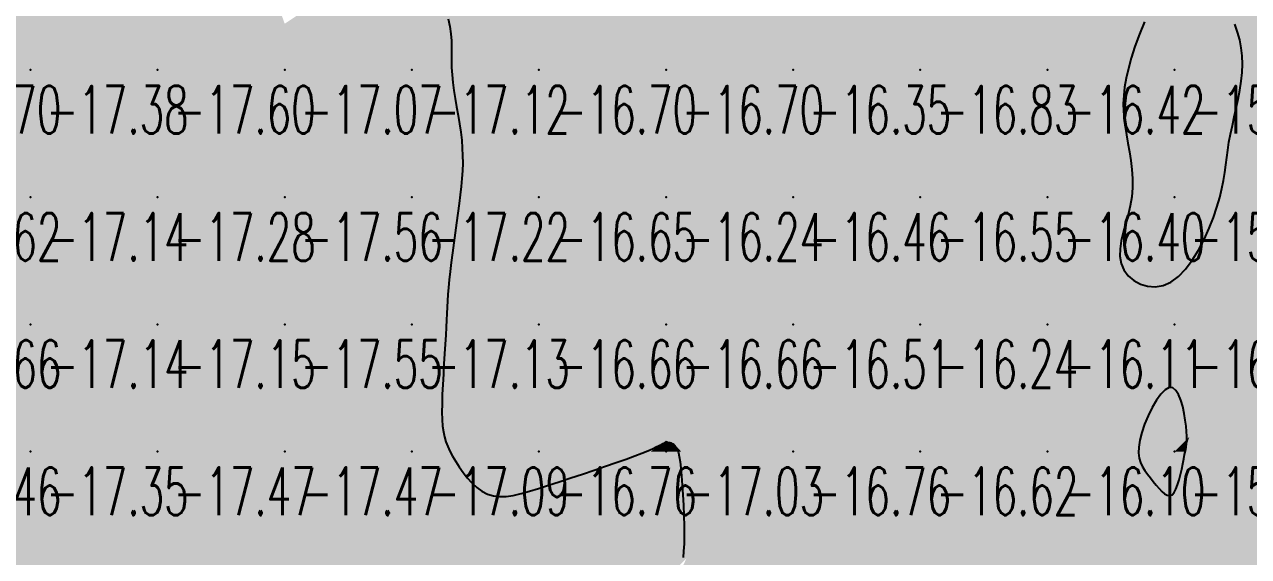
# Model space of a CAD drawing. Header units: millimetres. Extents: x 88261 to 90953, y 390274 to 392322.
# Drawn here: x 89549.8 to 89646.1, y 390839 to 390880.8 of the extents above; entities that cross this region are included whole.
import ezdxf
from ezdxf.enums import TextEntityAlignment as Align

# ---------------------------------------------------------------- set-up
doc = ezdxf.new("R2010")
doc.units = ezdxf.units.MM
doc.header["$LTSCALE"] = 25
for name, color, linetype in [('CN_03_00', 7, 'Continuous'), ('COTEAlt', 7, 'Continuous'), ('TN_COLORIAGE', 7, 'Continuous')]:
    doc.layers.add(name, color=color, linetype=linetype)
doc.styles.add('Simplex 1.0', font='Simplex.shx', dxfattribs={"width": 0.99, "height": 2.5})
doc.styles.get("Standard").update_dxf_attribs({"font": 'times.ttf'})

# ---------------------------------------------------------------- blocks, each defined once
blk = doc.blocks.new('COTE')
at = {"color": 0}
blk.add_point((0, 0), dxfattribs=at)
at = {"layer": 'COTEAlt'}
blk.add_attdef('ALT', text='', height=3.75, dxfattribs=at).set_placement((1.25, -1.25), align=Align.TOP_LEFT)

msp = doc.modelspace()

# ---------------------------------------------------------------- linework, layer by layer
at = {"layer": 'CN_03_00', "flags": 128}
for points, elevation in [([(89583.113, 390881.252), (89583.241, 390880.649), (89583.319, 390880.081), (89583.36, 390879.54), (89583.374, 390879.014), (89583.375, 390878.493), (89583.373, 390877.968), (89583.381, 390877.428), (89583.41, 390876.862), (89583.469, 390876.265), (89583.554, 390875.639), (89583.656, 390874.993), (89583.769, 390874.334), (89583.884, 390873.67), (89583.995, 390873.007), (89584.093, 390872.354), (89584.171, 390871.719), (89584.222, 390871.104), (89584.248, 390870.505), (89584.25, 390869.913), (89584.23, 390869.318), (89584.19, 390868.711), (89584.133, 390868.084), (89584.061, 390867.428), (89583.974, 390866.733), (89583.877, 390865.994), (89583.772, 390865.223), (89583.662, 390864.433), (89583.552, 390863.641), (89583.446, 390862.86), (89583.346, 390862.105), (89583.257, 390861.391), (89583.182, 390860.734), (89583.124, 390860.141), (89583.081, 390859.6), (89583.048, 390859.091), (89583.023, 390858.598), (89583.001, 390858.099), (89582.979, 390857.577), (89582.953, 390857.012), (89582.921, 390856.387), (89582.879, 390855.688), (89582.83, 390854.931), (89582.778, 390854.135), (89582.728, 390853.324), (89582.683, 390852.517), (89582.646, 390851.736), (89582.623, 390851.001), (89582.617, 390850.335), (89582.632, 390849.752), (89582.669, 390849.243), (89582.731, 390848.793), (89582.819, 390848.386), (89582.934, 390848.007), (89583.078, 390847.64), (89583.252, 390847.271), (89583.459, 390846.884), (89583.699, 390846.468), (89583.972, 390846.034), (89584.276, 390845.598), (89584.608, 390845.173), (89584.969, 390844.776), (89585.357, 390844.422), (89585.769, 390844.126), (89586.204, 390843.903), (89586.663, 390843.765), (89587.15, 390843.707), (89587.671, 390843.721), (89588.233, 390843.799), (89588.841, 390843.933), (89589.501, 390844.116), (89590.219, 390844.338), (89591.002, 390844.592), (89591.851, 390844.87), (89592.747, 390845.165), (89593.666, 390845.47), (89594.585, 390845.778), (89595.48, 390846.082), (89596.327, 390846.374), (89597.102, 390846.649), (89597.783, 390846.899), (89598.351, 390847.118), (89598.813, 390847.307), (89599.185, 390847.468), (89599.479, 390847.603), (89599.708, 390847.713), (89599.888, 390847.8), (89600.031, 390847.866), (89600.151, 390847.913), (89600.259, 390847.943), (89600.36, 390847.957), (89600.453, 390847.956), (89600.541, 390847.943), (89600.624, 390847.918), (89600.703, 390847.883), (89600.78, 390847.84), (89600.855, 390847.789), (89600.929, 390847.73), (89601.003, 390847.651), (89601.076, 390847.537), (89601.147, 390847.375), (89601.217, 390847.148), (89601.285, 390846.843), (89601.351, 390846.446), (89601.415, 390845.942), (89601.475, 390845.323), (89601.531, 390844.61), (89601.58, 390843.833), (89601.621, 390843.02), (89601.651, 390842.199), (89601.67, 390841.399), (89601.674, 390840.648), (89601.663, 390839.975), (89601.635, 390839.399), (89601.595, 390838.903)], -17), ([(89637.886, 390881.022), (89637.492, 390880.053), (89637.146, 390879.093), (89636.855, 390878.18), (89636.624, 390877.347), (89636.45, 390876.588), (89636.328, 390875.888), (89636.255, 390875.234), (89636.226, 390874.611), (89636.237, 390874.005), (89636.283, 390873.402), (89636.362, 390872.788), (89636.465, 390872.15), (89636.584, 390871.491), (89636.705, 390870.813), (89636.815, 390870.12), (89636.902, 390869.415), (89636.954, 390868.703), (89636.957, 390867.986), (89636.899, 390867.268), (89636.775, 390866.553), (89636.604, 390865.846), (89636.411, 390865.151), (89636.224, 390864.474), (89636.069, 390863.819), (89635.971, 390863.192), (89635.958, 390862.596), (89636.054, 390862.038), (89636.28, 390861.523), (89636.621, 390861.068), (89637.059, 390860.69), (89637.572, 390860.406), (89638.141, 390860.233), (89638.745, 390860.189), (89639.363, 390860.291), (89639.977, 390860.556), (89640.568, 390860.995), (89640.568, 390860.995), (89641.129, 390861.582), (89641.654, 390862.287), (89642.14, 390863.078), (89642.582, 390863.923), (89642.974, 390864.791), (89643.313, 390865.65), (89643.592, 390866.467), (89643.811, 390867.221), (89643.978, 390867.914), (89644.105, 390868.562), (89644.203, 390869.176), (89644.284, 390869.77), (89644.359, 390870.356), (89644.439, 390870.949), (89644.537, 390871.56), (89644.66, 390872.2), (89644.804, 390872.865), (89644.957, 390873.549), (89645.112, 390874.246), (89645.26, 390874.949), (89645.391, 390875.652), (89645.495, 390876.348), (89645.565, 390877.031), (89645.592, 390877.696), (89645.573, 390878.344), (89645.506, 390878.979), (89645.389, 390879.603), (89645.221, 390880.22), (89645, 390880.832)], -16)]:
    msp.add_lwpolyline(points, dxfattribs=dict(at, elevation=elevation))
at = {"layer": 'CN_03_00', "elevation": -16, "flags": 128}
msp.add_lwpolyline([(89640.224, 390844.026), (89640.37, 390844.293), (89640.502, 390844.632), (89640.62, 390845.021), (89640.726, 390845.44), (89640.821, 390845.868), (89640.906, 390846.285), (89640.983, 390846.669), (89641.052, 390847.005), (89641.113, 390847.305), (89641.162, 390847.583), (89641.198, 390847.857), (89641.219, 390848.142), (89641.221, 390848.456), (89641.205, 390848.813), (89641.166, 390849.231), (89641.103, 390849.717), (89641.014, 390850.243), (89640.898, 390850.776), (89640.753, 390851.278), (89640.576, 390851.714), (89640.367, 390852.049), (89640.123, 390852.246), (89639.843, 390852.271), (89639.527, 390852.1), (89639.188, 390851.756), (89638.842, 390851.277), (89638.503, 390850.699), (89638.186, 390850.059), (89637.906, 390849.392), (89637.679, 390848.736), (89637.519, 390848.126), (89637.438, 390847.591), (89637.429, 390847.128), (89637.484, 390846.724), (89637.591, 390846.368), (89637.742, 390846.047), (89637.927, 390845.751), (89638.135, 390845.467), (89638.357, 390845.183), (89638.584, 390844.893), (89638.813, 390844.607), (89639.04, 390844.34), (89639.263, 390844.11), (89639.48, 390843.93), (89639.687, 390843.816), (89639.881, 390843.785), (89640.061, 390843.852), (89640.224, 390844.026)], close=True, dxfattribs=at)
at = {"layer": 'TN_COLORIAGE', "color": 193}
for points in [[(89540.249, 390877.239, -17.286), (89550.249, 390877.239, -17.286), (89550.249, 390887.239, -17.286)], [(89540.249, 390887.239, -17.286), (89540.249, 390877.239, -17.286), (89550.249, 390887.239, -17.286)], [(89550.249, 390877.239, -17.657), (89560.249, 390877.239, -17.657), (89560.249, 390887.239, -17.657)], [(89550.249, 390887.239, -17.657), (89550.249, 390877.239, -17.657), (89560.249, 390887.239, -17.657)], [(89560.249, 390887.239, -17), (89568.688, 390887.239, -17), (89560.249, 390877.239, -17), (89568.574, 390885.564, -17)], [(89570.249, 390877.239, -17.007), (89580.249, 390877.239, -17.007), (89580.249, 390887.239, -17.007)], [(89570.249, 390877.239, -17), (89570.249, 390880.872, -17), (89580.249, 390887.239, -17), (89579.728, 390887.239, -17)], [(89580.249, 390877.239, -17), (89583.768, 390880.759, -17), (89580.249, 390887.239, -17), (89580.548, 390887.239, -17)], [(89560.249, 390877.239, -17), (89568.574, 390885.564, -17), (89570.249, 390877.239, -17), (89570.249, 390880.872, -17)], [(89583.056, 390877.239, -17.118), (89583.768, 390880.759, -17.118), (89580.249, 390877.239, -17.118)], [(89540.249, 390867.239, -17.384), (89550.249, 390867.239, -17.384), (89550.249, 390877.239, -17.384)], [(89540.249, 390877.239, -17.384), (89540.249, 390867.239, -17.384), (89550.249, 390877.239, -17.384)], [(89550.249, 390867.239, -17.603), (89560.249, 390867.239, -17.603), (89560.249, 390877.239, -17.603)], [(89550.249, 390877.239, -17.603), (89550.249, 390867.239, -17.603), (89560.249, 390877.239, -17.603)], [(89560.249, 390867.239, -17.069), (89570.249, 390867.239, -17.069), (89570.249, 390877.239, -17.069)], [(89560.249, 390877.239, -17.069), (89560.249, 390867.239, -17.069), (89570.249, 390877.239, -17.069)], [(89570.249, 390867.239, -17.118), (89580.249, 390867.239, -17.118), (89580.249, 390877.239, -17.118)], [(89570.249, 390877.239, -17.118), (89570.249, 390867.239, -17.118), (89580.249, 390877.239, -17.118)], [(89580.249, 390867.239, -17), (89584.468, 390871.458, -17), (89580.249, 390877.239, -17), (89583.056, 390877.239, -17)], [(89584.097, 390867.239, -17.22), (89584.468, 390871.458, -17.22), (89580.249, 390867.239, -17.22)], [(89540.249, 390857.239, -17.136), (89550.249, 390857.239, -17.136), (89550.249, 390867.239, -17.136)], [(89540.249, 390867.239, -17.136), (89540.249, 390857.239, -17.136), (89550.249, 390867.239, -17.136)], [(89550.249, 390857.239, -17.275), (89560.249, 390857.239, -17.275), (89560.249, 390867.239, -17.275)], [(89550.249, 390867.239, -17.275), (89550.249, 390857.239, -17.275), (89560.249, 390867.239, -17.275)], [(89560.249, 390857.239, -17.56), (89570.249, 390857.239, -17.56), (89570.249, 390867.239, -17.56)], [(89560.249, 390867.239, -17.56), (89560.249, 390857.239, -17.56), (89570.249, 390867.239, -17.56)], [(89570.249, 390857.239, -17.22), (89580.249, 390857.239, -17.22), (89580.249, 390867.239, -17.22)], [(89570.249, 390867.239, -17.22), (89570.249, 390857.239, -17.22), (89580.249, 390867.239, -17.22)], [(89580.249, 390867.239, -17), (89584.097, 390867.239, -17), (89580.249, 390857.239, -17), (89582.99, 390859.981, -17)], [(89582.99, 390859.981, -17.133), (89583.036, 390857.239, -17.133), (89580.249, 390857.239, -17.133)], [(89540.249, 390847.239, -17.138), (89550.249, 390847.239, -17.138), (89550.249, 390857.239, -17.138)], [(89540.249, 390857.239, -17.138), (89540.249, 390847.239, -17.138), (89550.249, 390857.239, -17.138)], [(89550.249, 390847.239, -17.15), (89560.249, 390847.239, -17.15), (89560.249, 390857.239, -17.15)], [(89550.249, 390857.239, -17.15), (89550.249, 390847.239, -17.15), (89560.249, 390857.239, -17.15)], [(89560.249, 390847.239, -17.548), (89570.249, 390847.239, -17.548), (89570.249, 390857.239, -17.548)], [(89560.249, 390857.239, -17.548), (89560.249, 390847.239, -17.548), (89570.249, 390857.239, -17.548)], [(89570.249, 390847.239, -17.133), (89580.249, 390847.239, -17.133), (89580.249, 390857.239, -17.133)], [(89570.249, 390857.239, -17.133), (89570.249, 390847.239, -17.133), (89580.249, 390857.239, -17.133)], [(89580.249, 390857.239, -17), (89583.036, 390857.239, -17), (89580.249, 390847.239, -17), (89582.393, 390849.383, -17)], [(89582.393, 390849.383, -17.094), (89583.098, 390847.239, -17.094), (89580.249, 390847.239, -17.094)], [(89600.249, 390848.097, -17.032), (89599.05, 390847.239, -17.032), (89600.249, 390847.239, -17.032)], [(89600.859, 390847.849, -17.032), (89600.249, 390848.097, -17.032), (89600.249, 390847.239, -17.032)], [(89600.859, 390847.849, -17.032), (89601.444, 390847.239, -17.032), (89600.249, 390847.239, -17.032)], [(89540.249, 390837.239, -17.354), (89550.249, 390837.239, -17.354), (89550.249, 390847.239, -17.354)], [(89540.249, 390847.239, -17.354), (89540.249, 390837.239, -17.354), (89550.249, 390847.239, -17.354)], [(89550.249, 390837.239, -17.469), (89560.249, 390837.239, -17.469), (89560.249, 390847.239, -17.469)], [(89550.249, 390847.239, -17.469), (89550.249, 390837.239, -17.469), (89560.249, 390847.239, -17.469)], [(89560.249, 390837.239, -17.468), (89570.249, 390837.239, -17.468), (89570.249, 390847.239, -17.468)], [(89560.249, 390847.239, -17.468), (89560.249, 390837.239, -17.468), (89570.249, 390847.239, -17.468)], [(89570.249, 390837.239, -17.094), (89580.249, 390837.239, -17.094), (89580.249, 390847.239, -17.094)], [(89570.249, 390847.239, -17.094), (89570.249, 390837.239, -17.094), (89580.249, 390847.239, -17.094)], [(89580.249, 390837.239, -17), (89585.97, 390842.961, -17), (89580.249, 390847.239, -17), (89583.098, 390847.239, -17)], [(89590.249, 390837.239, -17.032), (89600.249, 390837.239, -17.032), (89600.249, 390847.239, -17.032)], [(89590.249, 390837.239, -17), (89590.249, 390844.338, -17), (89600.249, 390847.239, -17), (89599.05, 390847.239, -17)], [(89600.249, 390837.239, -17), (89601.852, 390838.843, -17), (89600.249, 390847.239, -17), (89601.444, 390847.239, -17)], [(89590.249, 390837.239, -17), (89590.249, 390844.338, -17), (89580.249, 390837.239, -17), (89585.97, 390842.961, -17)]]:
    msp.add_solid(points, dxfattribs=at)
at = {"layer": 'TN_COLORIAGE', "color": 183}
for points in [[(89580.548, 390887.239, -16.783), (89583.768, 390880.759, -16.783), (89590.249, 390887.239, -16.783)], [(89583.768, 390880.759, -16.699), (89583.056, 390877.239, -16.699), (89590.249, 390887.239, -16.699), (89590.249, 390877.239, -16.699)], [(89590.249, 390877.239, -16.727), (89600.249, 390877.239, -16.727), (89600.249, 390887.239, -16.727)], [(89590.249, 390887.239, -16.727), (89590.249, 390877.239, -16.727), (89600.249, 390887.239, -16.727)], [(89600.249, 390877.239, -16.292), (89610.249, 390877.239, -16.292), (89610.249, 390887.239, -16.292)], [(89600.249, 390887.239, -16.292), (89600.249, 390877.239, -16.292), (89610.249, 390887.239, -16.292)], [(89610.249, 390877.239, -16.826), (89620.249, 390877.239, -16.826), (89620.249, 390887.239, -16.826)], [(89610.249, 390887.239, -16.826), (89610.249, 390877.239, -16.826), (89620.249, 390887.239, -16.826)], [(89620.249, 390877.239, -16), (89628.206, 390885.196, -16), (89620.249, 390887.239, -16), (89628.188, 390887.239, -16)], [(89630.249, 390877.239, -16), (89630.249, 390883.876, -16), (89640.249, 390887.239, -16), (89640.013, 390887.239, -16)], [(89630.249, 390877.239, -16), (89636.203, 390877.239, -16), (89640.249, 390887.239, -16), (89640.249, 390887.062, -16)], [(89650.249, 390887.239, -16), (89645.016, 390882.007, -16), (89650.249, 390877.239, -16), (89646.036, 390877.239, -16)], [(89620.249, 390877.239, -16), (89628.206, 390885.196, -16), (89630.249, 390877.239, -16), (89630.249, 390883.876, -16)], [(89583.056, 390877.239, -16.699), (89584.468, 390871.458, -16.699), (89590.249, 390877.239, -16.699)], [(89584.468, 390871.458, -16.648), (89584.097, 390867.239, -16.648), (89590.249, 390877.239, -16.648), (89590.249, 390867.239, -16.648)], [(89590.249, 390867.239, -16.697), (89600.249, 390867.239, -16.697), (89600.249, 390877.239, -16.697)], [(89590.249, 390877.239, -16.697), (89590.249, 390867.239, -16.697), (89600.249, 390877.239, -16.697)], [(89600.249, 390867.239, -16.35), (89610.249, 390867.239, -16.35), (89610.249, 390877.239, -16.35)], [(89600.249, 390877.239, -16.35), (89600.249, 390867.239, -16.35), (89610.249, 390877.239, -16.35)], [(89610.249, 390867.239, -16.835), (89620.249, 390867.239, -16.835), (89620.249, 390877.239, -16.835)], [(89610.249, 390877.239, -16.835), (89610.249, 390867.239, -16.835), (89620.249, 390877.239, -16.835)], [(89620.249, 390867.239, -16.423), (89630.249, 390867.239, -16.423), (89630.249, 390877.239, -16.423)], [(89620.249, 390877.239, -16.423), (89620.249, 390867.239, -16.423), (89630.249, 390877.239, -16.423)], [(89630.249, 390877.239, -16), (89636.203, 390877.239, -16), (89630.249, 390867.239, -16), (89636.071, 390873.062, -16)], [(89646.036, 390877.239, -16.209), (89644.229, 390871.22, -16.209), (89650.249, 390877.239, -16.209)], [(89650.249, 390877.239, -16), (89644.229, 390871.22, -16), (89650.249, 390867.239, -16), (89644.269, 390867.239, -16)], [(89636.071, 390873.062, -16.401), (89637.682, 390867.239, -16.401), (89630.249, 390867.239, -16.401)], [(89583.036, 390857.239, -16.648), (89582.99, 390859.981, -16.648), (89590.249, 390857.239, -16.648), (89590.249, 390867.239, -16.648)], [(89582.99, 390859.981, -16.648), (89584.097, 390867.239, -16.648), (89590.249, 390867.239, -16.648)], [(89590.249, 390857.239, -16.239), (89600.249, 390857.239, -16.239), (89600.249, 390867.239, -16.239)], [(89590.249, 390867.239, -16.239), (89590.249, 390857.239, -16.239), (89600.249, 390867.239, -16.239)], [(89600.249, 390857.239, -16.457), (89610.249, 390857.239, -16.457), (89610.249, 390867.239, -16.457)], [(89600.249, 390867.239, -16.457), (89600.249, 390857.239, -16.457), (89610.249, 390867.239, -16.457)], [(89610.249, 390857.239, -16.549), (89620.249, 390857.239, -16.549), (89620.249, 390867.239, -16.549)], [(89610.249, 390867.239, -16.549), (89610.249, 390857.239, -16.549), (89620.249, 390867.239, -16.549)], [(89620.249, 390857.239, -16.401), (89630.249, 390857.239, -16.401), (89630.249, 390867.239, -16.401)], [(89620.249, 390867.239, -16.401), (89620.249, 390857.239, -16.401), (89630.249, 390867.239, -16.401)], [(89630.249, 390867.239, -16), (89637.682, 390867.239, -16), (89630.249, 390857.239, -16), (89634.599, 390861.59, -16)], [(89650.249, 390867.239, -16), (89644.269, 390867.239, -16), (89640.249, 390857.239, -16), (89640.249, 390858.627, -16)], [(89640.249, 390857.239, -16.206), (89650.249, 390857.239, -16.206), (89650.249, 390867.239, -16.206)], [(89630.249, 390857.239, -16), (89634.599, 390861.59, -16), (89640.249, 390857.239, -16), (89640.249, 390858.627, -16)], [(89583.098, 390847.239, -16.656), (89582.393, 390849.383, -16.656), (89590.249, 390847.239, -16.656), (89590.249, 390857.239, -16.656)], [(89582.393, 390849.383, -16.656), (89583.036, 390857.239, -16.656), (89590.249, 390857.239, -16.656)], [(89599.05, 390847.239, -16.658), (89600.249, 390848.097, -16.658), (89590.249, 390847.239, -16.658), (89600.249, 390857.239, -16.658)], [(89590.249, 390857.239, -16.658), (89590.249, 390847.239, -16.658), (89600.249, 390857.239, -16.658)], [(89600.249, 390848.097, -16.506), (89600.859, 390847.849, -16.506), (89600.249, 390857.239, -16.506), (89610.249, 390857.239, -16.506)], [(89601.444, 390847.239, -16.506), (89600.859, 390847.849, -16.506), (89610.249, 390847.239, -16.506), (89610.249, 390857.239, -16.506)], [(89610.249, 390847.239, -16.238), (89620.249, 390847.239, -16.238), (89620.249, 390857.239, -16.238)], [(89610.249, 390857.239, -16.238), (89610.249, 390847.239, -16.238), (89620.249, 390857.239, -16.238)], [(89620.249, 390847.239, -16.107), (89630.249, 390847.239, -16.107), (89630.249, 390857.239, -16.107)], [(89620.249, 390857.239, -16.107), (89620.249, 390847.239, -16.107), (89630.249, 390857.239, -16.107)], [(89630.249, 390857.239, -16.022), (89630.249, 390847.239, -16.022), (89640.249, 390857.239, -16.022)], [(89630.249, 390847.239, -16), (89636.638, 390847.239, -16), (89640.249, 390857.239, -16), (89640.249, 390854.493, -16)], [(89650.249, 390857.239, -16), (89641.422, 390848.413, -16), (89640.249, 390857.239, -16), (89640.249, 390854.493, -16)], [(89650.249, 390847.239, -16), (89641.056, 390847.239, -16), (89650.249, 390857.239, -16), (89641.422, 390848.413, -16)], [(89583.098, 390847.239, -16.765), (89585.97, 390842.961, -16.765), (89590.249, 390847.239, -16.765)], [(89585.97, 390842.961, -16.765), (89590.249, 390844.338, -16.765), (89590.249, 390847.239, -16.765)], [(89599.05, 390847.239, -16.765), (89590.249, 390844.338, -16.765), (89590.249, 390847.239, -16.765)], [(89601.852, 390838.843, -16.53), (89601.124, 390837.239, -16.53), (89610.249, 390847.239, -16.53), (89610.249, 390837.239, -16.53)], [(89601.444, 390847.239, -16.764), (89601.852, 390838.843, -16.764), (89610.249, 390847.239, -16.764)], [(89610.249, 390837.239, -16.621), (89620.249, 390837.239, -16.621), (89620.249, 390847.239, -16.621)], [(89610.249, 390847.239, -16.621), (89610.249, 390837.239, -16.621), (89620.249, 390847.239, -16.621)], [(89620.249, 390837.239, -16.104), (89630.249, 390837.239, -16.104), (89630.249, 390847.239, -16.104)], [(89620.249, 390847.239, -16.104), (89620.249, 390837.239, -16.104), (89630.249, 390847.239, -16.104)], [(89630.249, 390837.239, -16), (89638.314, 390845.305, -16), (89630.249, 390847.239, -16), (89636.638, 390847.239, -16)], [(89650.249, 390847.239, -16), (89641.056, 390847.239, -16), (89640.249, 390837.239, -16), (89640.249, 390842.642, -16)], [(89640.249, 390837.239, -16.67), (89650.249, 390837.239, -16.67), (89650.249, 390847.239, -16.67)], [(89630.249, 390837.239, -16), (89638.314, 390845.305, -16), (89640.249, 390837.239, -16), (89640.249, 390842.642, -16)]]:
    msp.add_solid(points, dxfattribs=at)
at = {"layer": 'TN_COLORIAGE', "color": 241}
for points in [[(89640.249, 390887.062, -15.713), (89636.203, 390877.239, -15.713), (89640.249, 390877.239, -15.713)], [(89640.249, 390887.062, -15.713), (89645.016, 390882.007, -15.713), (89640.249, 390877.239, -15.713)], [(89646.036, 390877.239, -15.713), (89645.016, 390882.007, -15.713), (89640.249, 390877.239, -15.713)], [(89636.071, 390873.062, -15.713), (89636.203, 390877.239, -15.713), (89640.249, 390877.239, -15.713)], [(89637.682, 390867.239, -15.713), (89636.071, 390873.062, -15.713), (89640.249, 390867.239, -15.713), (89640.249, 390877.239, -15.713)], [(89644.229, 390871.22, -15.713), (89646.036, 390877.239, -15.713), (89640.249, 390867.239, -15.713), (89640.249, 390877.239, -15.713)], [(89644.269, 390867.239, -15.862), (89644.229, 390871.22, -15.862), (89640.249, 390867.239, -15.862)], [(89634.599, 390861.59, -15.862), (89637.682, 390867.239, -15.862), (89640.249, 390867.239, -15.862)], [(89640.249, 390858.627, -15.862), (89634.599, 390861.59, -15.862), (89640.249, 390867.239, -15.862)], [(89640.249, 390858.627, -15.862), (89644.269, 390867.239, -15.862), (89640.249, 390867.239, -15.862)], [(89640.249, 390854.493, -15.941), (89636.638, 390847.239, -15.941), (89640.249, 390847.239, -15.941)], [(89640.249, 390854.493, -15.941), (89641.422, 390848.413, -15.941), (89640.249, 390847.239, -15.941)], [(89641.422, 390848.413, -15.941), (89641.056, 390847.239, -15.941), (89640.249, 390847.239, -15.941)], [(89636.638, 390847.239, -15.941), (89638.314, 390845.305, -15.941), (89640.249, 390847.239, -15.941)], [(89640.249, 390842.642, -15.941), (89638.314, 390845.305, -15.941), (89640.249, 390847.239, -15.941)], [(89640.249, 390842.642, -15.941), (89641.056, 390847.239, -15.941), (89640.249, 390847.239, -15.941)]]:
    msp.add_solid(points, dxfattribs=at)

# ---------------------------------------------------------------- block references
at = {"layer": 'COTEAlt'}
ref = msp.add_blockref('COTE', (89540.249, 390877.239), dxfattribs=at)
ref.add_attrib('ALT', '-17.70', dxfattribs={"height": 3.75, "style": 'Simplex 1.0', "width": 0.6}).set_placement((89541.499, 390875.989), align=Align.TOP_LEFT)
ref = msp.add_blockref('COTE', (89550.249, 390877.239), dxfattribs=at)
ref.add_attrib('ALT', '-17.38', dxfattribs={"height": 3.75, "style": 'Simplex 1.0', "width": 0.6}).set_placement((89551.499, 390875.989), align=Align.TOP_LEFT)
ref = msp.add_blockref('COTE', (89560.249, 390877.239), dxfattribs=at)
ref.add_attrib('ALT', '-17.60', dxfattribs={"height": 3.75, "style": 'Simplex 1.0', "width": 0.6}).set_placement((89561.499, 390875.989), align=Align.TOP_LEFT)
ref = msp.add_blockref('COTE', (89570.249, 390877.239), dxfattribs=at)
ref.add_attrib('ALT', '-17.07', dxfattribs={"height": 3.75, "style": 'Simplex 1.0', "width": 0.6}).set_placement((89571.499, 390875.989), align=Align.TOP_LEFT)
ref = msp.add_blockref('COTE', (89580.249, 390877.239), dxfattribs=at)
ref.add_attrib('ALT', '-17.12', dxfattribs={"height": 3.75, "style": 'Simplex 1.0', "width": 0.6}).set_placement((89581.499, 390875.989), align=Align.TOP_LEFT)
ref = msp.add_blockref('COTE', (89590.249, 390877.239), dxfattribs=at)
ref.add_attrib('ALT', '-16.70', dxfattribs={"height": 3.75, "style": 'Simplex 1.0', "width": 0.6}).set_placement((89591.499, 390875.989), align=Align.TOP_LEFT)
ref = msp.add_blockref('COTE', (89600.249, 390877.239), dxfattribs=at)
ref.add_attrib('ALT', '-16.70', dxfattribs={"height": 3.75, "style": 'Simplex 1.0', "width": 0.6}).set_placement((89601.499, 390875.989), align=Align.TOP_LEFT)
ref = msp.add_blockref('COTE', (89610.249, 390877.239), dxfattribs=at)
ref.add_attrib('ALT', '-16.35', dxfattribs={"height": 3.75, "style": 'Simplex 1.0', "width": 0.6}).set_placement((89611.499, 390875.989), align=Align.TOP_LEFT)
ref = msp.add_blockref('COTE', (89620.249, 390877.239), dxfattribs=at)
ref.add_attrib('ALT', '-16.83', dxfattribs={"height": 3.75, "style": 'Simplex 1.0', "width": 0.6}).set_placement((89621.499, 390875.989), align=Align.TOP_LEFT)
ref = msp.add_blockref('COTE', (89630.249, 390877.239), dxfattribs=at)
ref.add_attrib('ALT', '-16.42', dxfattribs={"height": 3.75, "style": 'Simplex 1.0', "width": 0.6}).set_placement((89631.499, 390875.989), align=Align.TOP_LEFT)
ref = msp.add_blockref('COTE', (89640.249, 390877.239), dxfattribs=at)
ref.add_attrib('ALT', '-15.71', dxfattribs={"height": 3.75, "style": 'Simplex 1.0', "width": 0.6}).set_placement((89641.499, 390875.989), align=Align.TOP_LEFT)
ref = msp.add_blockref('COTE', (89540.249, 390867.239), dxfattribs=at)
ref.add_attrib('ALT', '-17.62', dxfattribs={"height": 3.75, "style": 'Simplex 1.0', "width": 0.6}).set_placement((89541.499, 390865.989), align=Align.TOP_LEFT)
ref = msp.add_blockref('COTE', (89550.249, 390867.239), dxfattribs=at)
ref.add_attrib('ALT', '-17.14', dxfattribs={"height": 3.75, "style": 'Simplex 1.0', "width": 0.6}).set_placement((89551.499, 390865.989), align=Align.TOP_LEFT)
ref = msp.add_blockref('COTE', (89560.249, 390867.239), dxfattribs=at)
ref.add_attrib('ALT', '-17.28', dxfattribs={"height": 3.75, "style": 'Simplex 1.0', "width": 0.6}).set_placement((89561.499, 390865.989), align=Align.TOP_LEFT)
ref = msp.add_blockref('COTE', (89570.249, 390867.239), dxfattribs=at)
ref.add_attrib('ALT', '-17.56', dxfattribs={"height": 3.75, "style": 'Simplex 1.0', "width": 0.6}).set_placement((89571.499, 390865.989), align=Align.TOP_LEFT)
ref = msp.add_blockref('COTE', (89580.249, 390867.239), dxfattribs=at)
ref.add_attrib('ALT', '-17.22', dxfattribs={"height": 3.75, "style": 'Simplex 1.0', "width": 0.6}).set_placement((89581.499, 390865.989), align=Align.TOP_LEFT)
ref = msp.add_blockref('COTE', (89590.249, 390867.239), dxfattribs=at)
ref.add_attrib('ALT', '-16.65', dxfattribs={"height": 3.75, "style": 'Simplex 1.0', "width": 0.6}).set_placement((89591.499, 390865.989), align=Align.TOP_LEFT)
ref = msp.add_blockref('COTE', (89600.249, 390867.239), dxfattribs=at)
ref.add_attrib('ALT', '-16.24', dxfattribs={"height": 3.75, "style": 'Simplex 1.0', "width": 0.6}).set_placement((89601.499, 390865.989), align=Align.TOP_LEFT)
ref = msp.add_blockref('COTE', (89610.249, 390867.239), dxfattribs=at)
ref.add_attrib('ALT', '-16.46', dxfattribs={"height": 3.75, "style": 'Simplex 1.0', "width": 0.6}).set_placement((89611.499, 390865.989), align=Align.TOP_LEFT)
ref = msp.add_blockref('COTE', (89620.249, 390867.239), dxfattribs=at)
ref.add_attrib('ALT', '-16.55', dxfattribs={"height": 3.75, "style": 'Simplex 1.0', "width": 0.6}).set_placement((89621.499, 390865.989), align=Align.TOP_LEFT)
ref = msp.add_blockref('COTE', (89630.249, 390867.239), dxfattribs=at)
ref.add_attrib('ALT', '-16.40', dxfattribs={"height": 3.75, "style": 'Simplex 1.0', "width": 0.6}).set_placement((89631.499, 390865.989), align=Align.TOP_LEFT)
ref = msp.add_blockref('COTE', (89640.249, 390867.239), dxfattribs=at)
ref.add_attrib('ALT', '-15.86', dxfattribs={"height": 3.75, "style": 'Simplex 1.0', "width": 0.6}).set_placement((89641.499, 390865.989), align=Align.TOP_LEFT)
ref = msp.add_blockref('COTE', (89540.249, 390857.239), dxfattribs=at)
ref.add_attrib('ALT', '-17.66', dxfattribs={"height": 3.75, "style": 'Simplex 1.0', "width": 0.6}).set_placement((89541.499, 390855.989), align=Align.TOP_LEFT)
ref = msp.add_blockref('COTE', (89550.249, 390857.239), dxfattribs=at)
ref.add_attrib('ALT', '-17.14', dxfattribs={"height": 3.75, "style": 'Simplex 1.0', "width": 0.6}).set_placement((89551.499, 390855.989), align=Align.TOP_LEFT)
ref = msp.add_blockref('COTE', (89560.249, 390857.239), dxfattribs=at)
ref.add_attrib('ALT', '-17.15', dxfattribs={"height": 3.75, "style": 'Simplex 1.0', "width": 0.6}).set_placement((89561.499, 390855.989), align=Align.TOP_LEFT)
ref = msp.add_blockref('COTE', (89570.249, 390857.239), dxfattribs=at)
ref.add_attrib('ALT', '-17.55', dxfattribs={"height": 3.75, "style": 'Simplex 1.0', "width": 0.6}).set_placement((89571.499, 390855.989), align=Align.TOP_LEFT)
ref = msp.add_blockref('COTE', (89580.249, 390857.239), dxfattribs=at)
ref.add_attrib('ALT', '-17.13', dxfattribs={"height": 3.75, "style": 'Simplex 1.0', "width": 0.6}).set_placement((89581.499, 390855.989), align=Align.TOP_LEFT)
ref = msp.add_blockref('COTE', (89590.249, 390857.239), dxfattribs=at)
ref.add_attrib('ALT', '-16.66', dxfattribs={"height": 3.75, "style": 'Simplex 1.0', "width": 0.6}).set_placement((89591.499, 390855.989), align=Align.TOP_LEFT)
ref = msp.add_blockref('COTE', (89600.249, 390857.239), dxfattribs=at)
ref.add_attrib('ALT', '-16.66', dxfattribs={"height": 3.75, "style": 'Simplex 1.0', "width": 0.6}).set_placement((89601.499, 390855.989), align=Align.TOP_LEFT)
ref = msp.add_blockref('COTE', (89610.249, 390857.239), dxfattribs=at)
ref.add_attrib('ALT', '-16.51', dxfattribs={"height": 3.75, "style": 'Simplex 1.0', "width": 0.6}).set_placement((89611.499, 390855.989), align=Align.TOP_LEFT)
ref = msp.add_blockref('COTE', (89620.249, 390857.239), dxfattribs=at)
ref.add_attrib('ALT', '-16.24', dxfattribs={"height": 3.75, "style": 'Simplex 1.0', "width": 0.6}).set_placement((89621.499, 390855.989), align=Align.TOP_LEFT)
ref = msp.add_blockref('COTE', (89630.249, 390857.239), dxfattribs=at)
ref.add_attrib('ALT', '-16.11', dxfattribs={"height": 3.75, "style": 'Simplex 1.0', "width": 0.6}).set_placement((89631.499, 390855.989), align=Align.TOP_LEFT)
ref = msp.add_blockref('COTE', (89640.249, 390857.239), dxfattribs=at)
ref.add_attrib('ALT', '-16.02', dxfattribs={"height": 3.75, "style": 'Simplex 1.0', "width": 0.6}).set_placement((89641.499, 390855.989), align=Align.TOP_LEFT)
ref = msp.add_blockref('COTE', (89540.249, 390847.239), dxfattribs=at)
ref.add_attrib('ALT', '-17.46', dxfattribs={"height": 3.75, "style": 'Simplex 1.0', "width": 0.6}).set_placement((89541.499, 390845.989), align=Align.TOP_LEFT)
ref = msp.add_blockref('COTE', (89550.249, 390847.239), dxfattribs=at)
ref.add_attrib('ALT', '-17.35', dxfattribs={"height": 3.75, "style": 'Simplex 1.0', "width": 0.6}).set_placement((89551.499, 390845.989), align=Align.TOP_LEFT)
ref = msp.add_blockref('COTE', (89560.249, 390847.239), dxfattribs=at)
ref.add_attrib('ALT', '-17.47', dxfattribs={"height": 3.75, "style": 'Simplex 1.0', "width": 0.6}).set_placement((89561.499, 390845.989), align=Align.TOP_LEFT)
ref = msp.add_blockref('COTE', (89570.249, 390847.239), dxfattribs=at)
ref.add_attrib('ALT', '-17.47', dxfattribs={"height": 3.75, "style": 'Simplex 1.0', "width": 0.6}).set_placement((89571.499, 390845.989), align=Align.TOP_LEFT)
ref = msp.add_blockref('COTE', (89580.249, 390847.239), dxfattribs=at)
ref.add_attrib('ALT', '-17.09', dxfattribs={"height": 3.75, "style": 'Simplex 1.0', "width": 0.6}).set_placement((89581.499, 390845.989), align=Align.TOP_LEFT)
ref = msp.add_blockref('COTE', (89590.249, 390847.239), dxfattribs=at)
ref.add_attrib('ALT', '-16.76', dxfattribs={"height": 3.75, "style": 'Simplex 1.0', "width": 0.6}).set_placement((89591.499, 390845.989), align=Align.TOP_LEFT)
ref = msp.add_blockref('COTE', (89600.249, 390847.239), dxfattribs=at)
ref.add_attrib('ALT', '-17.03', dxfattribs={"height": 3.75, "style": 'Simplex 1.0', "width": 0.6}).set_placement((89601.499, 390845.989), align=Align.TOP_LEFT)
ref = msp.add_blockref('COTE', (89610.249, 390847.239), dxfattribs=at)
ref.add_attrib('ALT', '-16.76', dxfattribs={"height": 3.75, "style": 'Simplex 1.0', "width": 0.6}).set_placement((89611.499, 390845.989), align=Align.TOP_LEFT)
ref = msp.add_blockref('COTE', (89620.249, 390847.239), dxfattribs=at)
ref.add_attrib('ALT', '-16.62', dxfattribs={"height": 3.75, "style": 'Simplex 1.0', "width": 0.6}).set_placement((89621.499, 390845.989), align=Align.TOP_LEFT)
ref = msp.add_blockref('COTE', (89630.249, 390847.239), dxfattribs=at)
ref.add_attrib('ALT', '-16.10', dxfattribs={"height": 3.75, "style": 'Simplex 1.0', "width": 0.6}).set_placement((89631.499, 390845.989), align=Align.TOP_LEFT)
ref = msp.add_blockref('COTE', (89640.249, 390847.239), dxfattribs=at)
ref.add_attrib('ALT', '-15.94', dxfattribs={"height": 3.75, "style": 'Simplex 1.0', "width": 0.6}).set_placement((89641.499, 390845.989), align=Align.TOP_LEFT)

doc.saveas('drawing.dxf')
